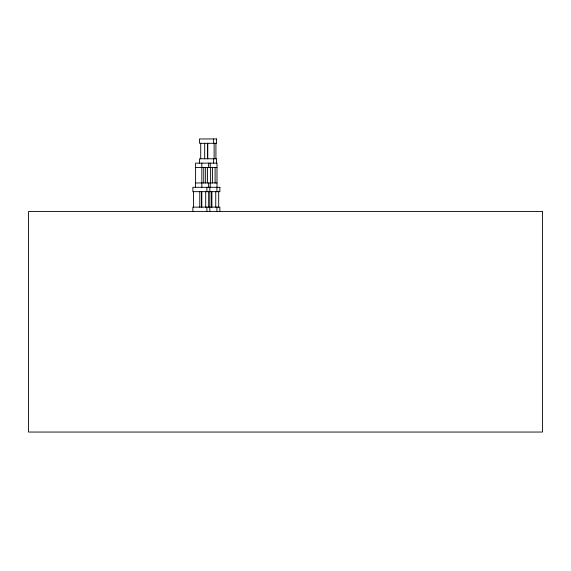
<?xml version="1.0" encoding="UTF-8"?>
<svg xmlns="http://www.w3.org/2000/svg" width="571" height="571" viewBox="0 0 571 571"><rect width="100%" height="100%" fill="white"/><g stroke="black" fill="none" stroke-linecap="round" stroke-linejoin="round"><path stroke-width="0.86" d="M195.589 167.481L217.001 167.481M195.589 182.956L217.001 182.956M219.871 211.491L219.871 207.137L192.87 207.137L192.87 211.491M218.686 191.663L218.686 207.137M217.001 187.309L217.001 163.128L195.589 163.128L195.589 187.309M216.923 187.309L216.923 191.663M216.923 207.137L216.923 211.491M216.502 163.128L216.502 158.774L199.536 158.774L199.536 163.128M215.917 143.3L215.917 158.774M215.745 191.663L215.745 207.137M215.096 167.481L215.096 182.956M214.118 143.3L214.118 158.774M213.625 138.953L213.625 143.3M213.625 158.774L213.625 163.128M212.519 167.481L212.519 182.956M211.798 191.663L211.798 207.137M211.655 191.663L211.655 207.137M210.606 167.481L210.606 182.956M210.221 163.128L210.221 167.481M210.221 182.956L210.221 187.309M209.835 187.309L209.835 211.491M208.629 163.128L208.629 167.481M208.629 182.956L208.629 187.309M208.651 191.663L208.651 207.137M207.773 143.3L207.773 158.774M207.566 143.3L207.566 158.774M207.566 167.481L207.566 182.956M206.895 187.309L206.895 191.663M206.895 207.137L206.895 211.491M205.653 167.481L205.653 182.956M205.71 191.663L205.71 207.137M204.689 143.3L204.689 158.774M203.754 167.481L203.754 182.956M201.849 163.128L201.849 187.309M201.763 191.663L201.763 207.137M201.62 191.663L201.62 207.137M200.721 143.3L200.721 158.774M199.779 191.663L199.779 207.137M193.469 191.663L193.469 207.137M216.502 138.953L199.536 138.953L199.536 143.3L216.502 143.3L216.502 138.953M219.871 187.309L192.87 187.309L192.87 191.663L219.871 191.663L219.871 187.309M542.45 211.491L28.55 211.491L28.55 432.047L542.45 432.047L542.45 211.491"/></g></svg>
